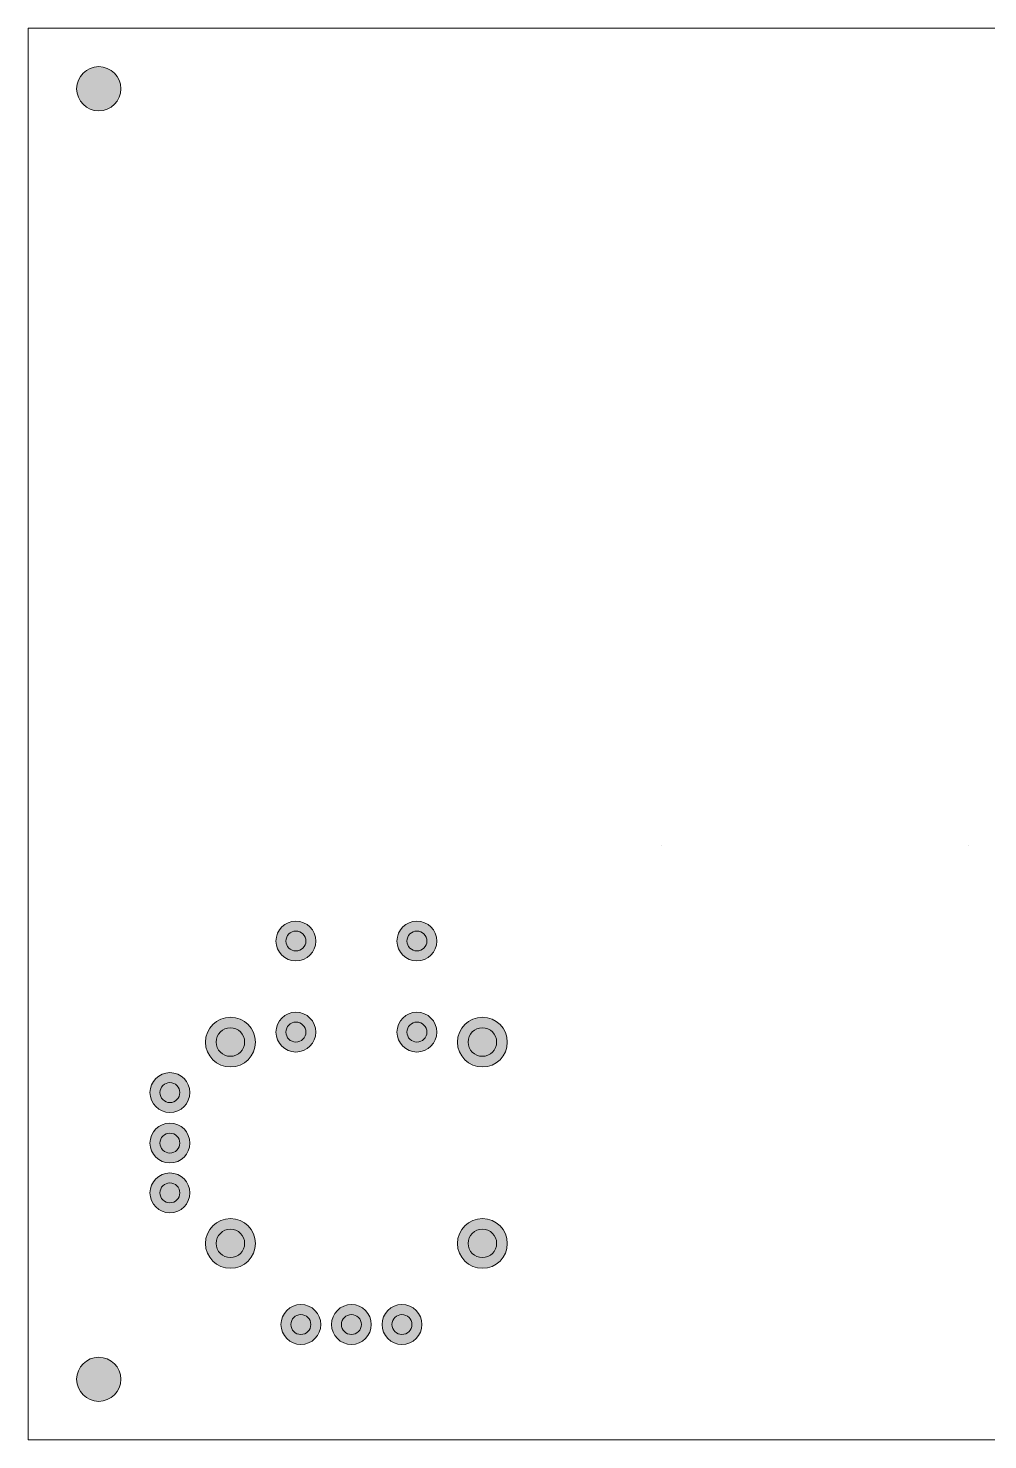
# Model space of a CAD drawing. Header units: inches. Extents: x 0 to 3.74, y 0 to 2.76.
# Drawn here: x 0 to 1.872, y 0 to 2.756 of the extents above; entities that cross this region are included whole.
import ezdxf

# ---------------------------------------------------------------- set-up
doc = ezdxf.new("R2010")
doc.units = ezdxf.units.IN
doc.header["$MEASUREMENT"] = 0
doc.layers.add('Layer 1', color=7, linetype='Continuous')

# ---------------------------------------------------------------- blocks, each defined once
blk = doc.blocks.new('block 3')
at = {"layer": 'Layer 1', "true_color": 0xffffff}
h = blk.add_hatch(color=7, dxfattribs=at)
h.dxf.hatch_style = 2
edge = h.paths.add_edge_path()
edge.add_spline(control_points=[(0.3944, 0.825), (0.4213, 0.825), (0.4431, 0.8032), (0.4431, 0.7764), (0.4431, 0.7495), (0.4213, 0.7278), (0.3944, 0.7278), (0.3676, 0.7278), (0.3458, 0.7495), (0.3458, 0.7764), (0.3458, 0.8032), (0.3676, 0.825), (0.3944, 0.825)], knot_values=[0, 0, 0, 0, 1, 1, 1, 2, 2, 2, 3, 3, 3, 4, 4, 4, 4], degree=3, periodic=1)
h = blk.add_hatch(color=7, dxfattribs=at)
h.dxf.hatch_style = 2
edge = h.paths.add_edge_path()
edge.add_spline(control_points=[(0.3944, 0.8042), (0.4098, 0.8042), (0.4222, 0.7917), (0.4222, 0.7764), (0.4222, 0.761), (0.4098, 0.7486), (0.3944, 0.7486), (0.3791, 0.7486), (0.3667, 0.761), (0.3667, 0.7764), (0.3667, 0.7917), (0.3791, 0.8042), (0.3944, 0.8042)], knot_values=[0, 0, 0, 0, 1, 1, 1, 2, 2, 2, 3, 3, 3, 4, 4, 4, 4], degree=3, periodic=1)
at = {"layer": 'Layer 1', "color": 7, "lineweight": 9, "true_color": 0xffffff}
for points in [[(0.3944, 0.825), (0.4213, 0.825), (0.4431, 0.8032), (0.4431, 0.7764), (0.4431, 0.7495), (0.4213, 0.7278), (0.3944, 0.7278), (0.3676, 0.7278), (0.3458, 0.7495), (0.3458, 0.7764), (0.3458, 0.8032), (0.3676, 0.825), (0.3944, 0.825)], [(0.3944, 0.8042), (0.4098, 0.8042), (0.4222, 0.7917), (0.4222, 0.7764), (0.4222, 0.761), (0.4098, 0.7486), (0.3944, 0.7486), (0.3791, 0.7486), (0.3667, 0.761), (0.3667, 0.7764), (0.3667, 0.7917), (0.3791, 0.8042), (0.3944, 0.8042)]]:
    blk.add_open_spline(points, degree=3, knots=[0, 0, 0, 0, 1, 1, 1, 2, 2, 2, 3, 3, 3, 4, 4, 4, 4], dxfattribs=at)
blk = doc.blocks.new('block 4')
at = {"layer": 'Layer 1', "true_color": 0xffffff}
h = blk.add_hatch(color=7, dxfattribs=at)
h.dxf.hatch_style = 2
edge = h.paths.add_edge_path()
edge.add_spline(control_points=[(0.8861, 0.825), (0.913, 0.825), (0.9347, 0.8032), (0.9347, 0.7764), (0.9347, 0.7495), (0.913, 0.7278), (0.8861, 0.7278), (0.8593, 0.7278), (0.8375, 0.7495), (0.8375, 0.7764), (0.8375, 0.8032), (0.8593, 0.825), (0.8861, 0.825)], knot_values=[0, 0, 0, 0, 1, 1, 1, 2, 2, 2, 3, 3, 3, 4, 4, 4, 4], degree=3, periodic=1)
h = blk.add_hatch(color=7, dxfattribs=at)
h.dxf.hatch_style = 2
edge = h.paths.add_edge_path()
edge.add_spline(control_points=[(0.8861, 0.8042), (0.9015, 0.8042), (0.9139, 0.7917), (0.9139, 0.7764), (0.9139, 0.761), (0.9015, 0.7486), (0.8861, 0.7486), (0.8708, 0.7486), (0.8583, 0.761), (0.8583, 0.7764), (0.8583, 0.7917), (0.8708, 0.8042), (0.8861, 0.8042)], knot_values=[0, 0, 0, 0, 1, 1, 1, 2, 2, 2, 3, 3, 3, 4, 4, 4, 4], degree=3, periodic=1)
at = {"layer": 'Layer 1', "color": 7, "lineweight": 9, "true_color": 0xffffff}
for points in [[(0.8861, 0.825), (0.913, 0.825), (0.9347, 0.8032), (0.9347, 0.7764), (0.9347, 0.7495), (0.913, 0.7278), (0.8861, 0.7278), (0.8593, 0.7278), (0.8375, 0.7495), (0.8375, 0.7764), (0.8375, 0.8032), (0.8593, 0.825), (0.8861, 0.825)], [(0.8861, 0.8042), (0.9015, 0.8042), (0.9139, 0.7917), (0.9139, 0.7764), (0.9139, 0.761), (0.9015, 0.7486), (0.8861, 0.7486), (0.8708, 0.7486), (0.8583, 0.761), (0.8583, 0.7764), (0.8583, 0.7917), (0.8708, 0.8042), (0.8861, 0.8042)]]:
    blk.add_open_spline(points, degree=3, knots=[0, 0, 0, 0, 1, 1, 1, 2, 2, 2, 3, 3, 3, 4, 4, 4, 4], dxfattribs=at)
blk = doc.blocks.new('block 5')
at = {"layer": 'Layer 1', "true_color": 0xffffff}
h = blk.add_hatch(color=7, dxfattribs=at)
h.dxf.hatch_style = 2
edge = h.paths.add_edge_path()
edge.add_spline(control_points=[(0.8861, 0.4319), (0.913, 0.4319), (0.9347, 0.4102), (0.9347, 0.3833), (0.9347, 0.3565), (0.913, 0.3347), (0.8861, 0.3347), (0.8593, 0.3347), (0.8375, 0.3565), (0.8375, 0.3833), (0.8375, 0.4102), (0.8593, 0.4319), (0.8861, 0.4319)], knot_values=[0, 0, 0, 0, 1, 1, 1, 2, 2, 2, 3, 3, 3, 4, 4, 4, 4], degree=3, periodic=1)
h = blk.add_hatch(color=7, dxfattribs=at)
h.dxf.hatch_style = 2
edge = h.paths.add_edge_path()
edge.add_spline(control_points=[(0.8861, 0.4111), (0.9015, 0.4111), (0.9139, 0.3987), (0.9139, 0.3833), (0.9139, 0.368), (0.9015, 0.3556), (0.8861, 0.3556), (0.8708, 0.3556), (0.8583, 0.368), (0.8583, 0.3833), (0.8583, 0.3987), (0.8708, 0.4111), (0.8861, 0.4111)], knot_values=[0, 0, 0, 0, 1, 1, 1, 2, 2, 2, 3, 3, 3, 4, 4, 4, 4], degree=3, periodic=1)
at = {"layer": 'Layer 1', "color": 7, "lineweight": 9, "true_color": 0xffffff}
for points in [[(0.8861, 0.4319), (0.913, 0.4319), (0.9347, 0.4102), (0.9347, 0.3833), (0.9347, 0.3565), (0.913, 0.3347), (0.8861, 0.3347), (0.8593, 0.3347), (0.8375, 0.3565), (0.8375, 0.3833), (0.8375, 0.4102), (0.8593, 0.4319), (0.8861, 0.4319)], [(0.8861, 0.4111), (0.9015, 0.4111), (0.9139, 0.3987), (0.9139, 0.3833), (0.9139, 0.368), (0.9015, 0.3556), (0.8861, 0.3556), (0.8708, 0.3556), (0.8583, 0.368), (0.8583, 0.3833), (0.8583, 0.3987), (0.8708, 0.4111), (0.8861, 0.4111)]]:
    blk.add_open_spline(points, degree=3, knots=[0, 0, 0, 0, 1, 1, 1, 2, 2, 2, 3, 3, 3, 4, 4, 4, 4], dxfattribs=at)
blk = doc.blocks.new('block 6')
at = {"layer": 'Layer 1', "true_color": 0xffffff}
h = blk.add_hatch(color=7, dxfattribs=at)
h.dxf.hatch_style = 2
edge = h.paths.add_edge_path()
edge.add_spline(control_points=[(0.3944, 0.4319), (0.4213, 0.4319), (0.4431, 0.4102), (0.4431, 0.3833), (0.4431, 0.3565), (0.4213, 0.3347), (0.3944, 0.3347), (0.3676, 0.3347), (0.3458, 0.3565), (0.3458, 0.3833), (0.3458, 0.4102), (0.3676, 0.4319), (0.3944, 0.4319)], knot_values=[0, 0, 0, 0, 1, 1, 1, 2, 2, 2, 3, 3, 3, 4, 4, 4, 4], degree=3, periodic=1)
h = blk.add_hatch(color=7, dxfattribs=at)
h.dxf.hatch_style = 2
edge = h.paths.add_edge_path()
edge.add_spline(control_points=[(0.3944, 0.4111), (0.4098, 0.4111), (0.4222, 0.3987), (0.4222, 0.3833), (0.4222, 0.368), (0.4098, 0.3556), (0.3944, 0.3556), (0.3791, 0.3556), (0.3667, 0.368), (0.3667, 0.3833), (0.3667, 0.3987), (0.3791, 0.4111), (0.3944, 0.4111)], knot_values=[0, 0, 0, 0, 1, 1, 1, 2, 2, 2, 3, 3, 3, 4, 4, 4, 4], degree=3, periodic=1)
at = {"layer": 'Layer 1', "color": 7, "lineweight": 9, "true_color": 0xffffff}
for points in [[(0.3944, 0.4319), (0.4213, 0.4319), (0.4431, 0.4102), (0.4431, 0.3833), (0.4431, 0.3565), (0.4213, 0.3347), (0.3944, 0.3347), (0.3676, 0.3347), (0.3458, 0.3565), (0.3458, 0.3833), (0.3458, 0.4102), (0.3676, 0.4319), (0.3944, 0.4319)], [(0.3944, 0.4111), (0.4098, 0.4111), (0.4222, 0.3987), (0.4222, 0.3833), (0.4222, 0.368), (0.4098, 0.3556), (0.3944, 0.3556), (0.3791, 0.3556), (0.3667, 0.368), (0.3667, 0.3833), (0.3667, 0.3987), (0.3791, 0.4111), (0.3944, 0.4111)]]:
    blk.add_open_spline(points, degree=3, knots=[0, 0, 0, 0, 1, 1, 1, 2, 2, 2, 3, 3, 3, 4, 4, 4, 4], dxfattribs=at)
blk = doc.blocks.new('block 7')
at = {"layer": 'Layer 1', "true_color": 0xffffff}
h = blk.add_hatch(color=7, dxfattribs=at)
h.dxf.hatch_style = 2
edge = h.paths.add_edge_path()
edge.add_spline(control_points=[(0.7292, 0.2639), (0.7506, 0.2639), (0.7681, 0.2465), (0.7681, 0.225), (0.7681, 0.2035), (0.7506, 0.1861), (0.7292, 0.1861), (0.7077, 0.1861), (0.6903, 0.2035), (0.6903, 0.225), (0.6903, 0.2465), (0.7077, 0.2639), (0.7292, 0.2639)], knot_values=[0, 0, 0, 0, 1, 1, 1, 2, 2, 2, 3, 3, 3, 4, 4, 4, 4], degree=3, periodic=1)
h = blk.add_hatch(color=7, dxfattribs=at)
h.dxf.hatch_style = 2
edge = h.paths.add_edge_path()
edge.add_spline(control_points=[(0.7292, 0.2444), (0.7399, 0.2444), (0.7486, 0.2357), (0.7486, 0.225), (0.7486, 0.2143), (0.7399, 0.2056), (0.7292, 0.2056), (0.7184, 0.2056), (0.7097, 0.2143), (0.7097, 0.225), (0.7097, 0.2357), (0.7184, 0.2444), (0.7292, 0.2444)], knot_values=[0, 0, 0, 0, 1, 1, 1, 2, 2, 2, 3, 3, 3, 4, 4, 4, 4], degree=3, periodic=1)
at = {"layer": 'Layer 1', "color": 7, "lineweight": 9, "true_color": 0xffffff}
for points in [[(0.7292, 0.2639), (0.7506, 0.2639), (0.7681, 0.2465), (0.7681, 0.225), (0.7681, 0.2035), (0.7506, 0.1861), (0.7292, 0.1861), (0.7077, 0.1861), (0.6903, 0.2035), (0.6903, 0.225), (0.6903, 0.2465), (0.7077, 0.2639), (0.7292, 0.2639)], [(0.7292, 0.2444), (0.7399, 0.2444), (0.7486, 0.2357), (0.7486, 0.225), (0.7486, 0.2143), (0.7399, 0.2056), (0.7292, 0.2056), (0.7184, 0.2056), (0.7097, 0.2143), (0.7097, 0.225), (0.7097, 0.2357), (0.7184, 0.2444), (0.7292, 0.2444)]]:
    blk.add_open_spline(points, degree=3, knots=[0, 0, 0, 0, 1, 1, 1, 2, 2, 2, 3, 3, 3, 4, 4, 4, 4], dxfattribs=at)
blk = doc.blocks.new('block 8')
at = {"layer": 'Layer 1', "true_color": 0xffffff}
h = blk.add_hatch(color=7, dxfattribs=at)
h.dxf.hatch_style = 2
edge = h.paths.add_edge_path()
edge.add_spline(control_points=[(0.6306, 0.2639), (0.652, 0.2639), (0.6694, 0.2465), (0.6694, 0.225), (0.6694, 0.2035), (0.652, 0.1861), (0.6306, 0.1861), (0.6091, 0.1861), (0.5917, 0.2035), (0.5917, 0.225), (0.5917, 0.2465), (0.6091, 0.2639), (0.6306, 0.2639)], knot_values=[0, 0, 0, 0, 1, 1, 1, 2, 2, 2, 3, 3, 3, 4, 4, 4, 4], degree=3, periodic=1)
h = blk.add_hatch(color=7, dxfattribs=at)
h.dxf.hatch_style = 2
edge = h.paths.add_edge_path()
edge.add_spline(control_points=[(0.6306, 0.2444), (0.6413, 0.2444), (0.65, 0.2357), (0.65, 0.225), (0.65, 0.2143), (0.6413, 0.2056), (0.6306, 0.2056), (0.6198, 0.2056), (0.6111, 0.2143), (0.6111, 0.225), (0.6111, 0.2357), (0.6198, 0.2444), (0.6306, 0.2444)], knot_values=[0, 0, 0, 0, 1, 1, 1, 2, 2, 2, 3, 3, 3, 4, 4, 4, 4], degree=3, periodic=1)
at = {"layer": 'Layer 1', "color": 7, "lineweight": 9, "true_color": 0xffffff}
for points in [[(0.6306, 0.2639), (0.652, 0.2639), (0.6694, 0.2465), (0.6694, 0.225), (0.6694, 0.2035), (0.652, 0.1861), (0.6306, 0.1861), (0.6091, 0.1861), (0.5917, 0.2035), (0.5917, 0.225), (0.5917, 0.2465), (0.6091, 0.2639), (0.6306, 0.2639)], [(0.6306, 0.2444), (0.6413, 0.2444), (0.65, 0.2357), (0.65, 0.225), (0.65, 0.2143), (0.6413, 0.2056), (0.6306, 0.2056), (0.6198, 0.2056), (0.6111, 0.2143), (0.6111, 0.225), (0.6111, 0.2357), (0.6198, 0.2444), (0.6306, 0.2444)]]:
    blk.add_open_spline(points, degree=3, knots=[0, 0, 0, 0, 1, 1, 1, 2, 2, 2, 3, 3, 3, 4, 4, 4, 4], dxfattribs=at)
blk = doc.blocks.new('block 9')
at = {"layer": 'Layer 1', "true_color": 0xffffff}
h = blk.add_hatch(color=7, dxfattribs=at)
h.dxf.hatch_style = 2
edge = h.paths.add_edge_path()
edge.add_spline(control_points=[(0.5319, 0.2639), (0.5534, 0.2639), (0.5708, 0.2465), (0.5708, 0.225), (0.5708, 0.2035), (0.5534, 0.1861), (0.5319, 0.1861), (0.5105, 0.1861), (0.4931, 0.2035), (0.4931, 0.225), (0.4931, 0.2465), (0.5105, 0.2639), (0.5319, 0.2639)], knot_values=[0, 0, 0, 0, 1, 1, 1, 2, 2, 2, 3, 3, 3, 4, 4, 4, 4], degree=3, periodic=1)
h = blk.add_hatch(color=7, dxfattribs=at)
h.dxf.hatch_style = 2
edge = h.paths.add_edge_path()
edge.add_spline(control_points=[(0.5319, 0.2444), (0.5427, 0.2444), (0.5514, 0.2357), (0.5514, 0.225), (0.5514, 0.2143), (0.5427, 0.2056), (0.5319, 0.2056), (0.5212, 0.2056), (0.5125, 0.2143), (0.5125, 0.225), (0.5125, 0.2357), (0.5212, 0.2444), (0.5319, 0.2444)], knot_values=[0, 0, 0, 0, 1, 1, 1, 2, 2, 2, 3, 3, 3, 4, 4, 4, 4], degree=3, periodic=1)
at = {"layer": 'Layer 1', "color": 7, "lineweight": 9, "true_color": 0xffffff}
for points in [[(0.5319, 0.2639), (0.5534, 0.2639), (0.5708, 0.2465), (0.5708, 0.225), (0.5708, 0.2035), (0.5534, 0.1861), (0.5319, 0.1861), (0.5105, 0.1861), (0.4931, 0.2035), (0.4931, 0.225), (0.4931, 0.2465), (0.5105, 0.2639), (0.5319, 0.2639)], [(0.5319, 0.2444), (0.5427, 0.2444), (0.5514, 0.2357), (0.5514, 0.225), (0.5514, 0.2143), (0.5427, 0.2056), (0.5319, 0.2056), (0.5212, 0.2056), (0.5125, 0.2143), (0.5125, 0.225), (0.5125, 0.2357), (0.5212, 0.2444), (0.5319, 0.2444)]]:
    blk.add_open_spline(points, degree=3, knots=[0, 0, 0, 0, 1, 1, 1, 2, 2, 2, 3, 3, 3, 4, 4, 4, 4], dxfattribs=at)
blk = doc.blocks.new('block 10')
at = {"layer": 'Layer 1', "true_color": 0xffffff}
h = blk.add_hatch(color=7, dxfattribs=at)
h.dxf.hatch_style = 2
edge = h.paths.add_edge_path()
edge.add_spline(control_points=[(0.2764, 0.6181), (0.2979, 0.6181), (0.3153, 0.6006), (0.3153, 0.5792), (0.3153, 0.5577), (0.2979, 0.5403), (0.2764, 0.5403), (0.2549, 0.5403), (0.2375, 0.5577), (0.2375, 0.5792), (0.2375, 0.6006), (0.2549, 0.6181), (0.2764, 0.6181)], knot_values=[0, 0, 0, 0, 1, 1, 1, 2, 2, 2, 3, 3, 3, 4, 4, 4, 4], degree=3, periodic=1)
h = blk.add_hatch(color=7, dxfattribs=at)
h.dxf.hatch_style = 2
edge = h.paths.add_edge_path()
edge.add_spline(control_points=[(0.2764, 0.5986), (0.2871, 0.5986), (0.2958, 0.5899), (0.2958, 0.5792), (0.2958, 0.5684), (0.2871, 0.5597), (0.2764, 0.5597), (0.2657, 0.5597), (0.2569, 0.5684), (0.2569, 0.5792), (0.2569, 0.5899), (0.2657, 0.5986), (0.2764, 0.5986)], knot_values=[0, 0, 0, 0, 1, 1, 1, 2, 2, 2, 3, 3, 3, 4, 4, 4, 4], degree=3, periodic=1)
at = {"layer": 'Layer 1', "color": 7, "lineweight": 9, "true_color": 0xffffff}
for points in [[(0.2764, 0.6181), (0.2979, 0.6181), (0.3153, 0.6006), (0.3153, 0.5792), (0.3153, 0.5577), (0.2979, 0.5403), (0.2764, 0.5403), (0.2549, 0.5403), (0.2375, 0.5577), (0.2375, 0.5792), (0.2375, 0.6006), (0.2549, 0.6181), (0.2764, 0.6181)], [(0.2764, 0.5986), (0.2871, 0.5986), (0.2958, 0.5899), (0.2958, 0.5792), (0.2958, 0.5684), (0.2871, 0.5597), (0.2764, 0.5597), (0.2657, 0.5597), (0.2569, 0.5684), (0.2569, 0.5792), (0.2569, 0.5899), (0.2657, 0.5986), (0.2764, 0.5986)]]:
    blk.add_open_spline(points, degree=3, knots=[0, 0, 0, 0, 1, 1, 1, 2, 2, 2, 3, 3, 3, 4, 4, 4, 4], dxfattribs=at)
blk = doc.blocks.new('block 11')
at = {"layer": 'Layer 1', "true_color": 0xffffff}
h = blk.add_hatch(color=7, dxfattribs=at)
h.dxf.hatch_style = 2
edge = h.paths.add_edge_path()
edge.add_spline(control_points=[(0.2764, 0.5208), (0.2979, 0.5208), (0.3153, 0.5034), (0.3153, 0.4819), (0.3153, 0.4605), (0.2979, 0.4431), (0.2764, 0.4431), (0.2549, 0.4431), (0.2375, 0.4605), (0.2375, 0.4819), (0.2375, 0.5034), (0.2549, 0.5208), (0.2764, 0.5208)], knot_values=[0, 0, 0, 0, 1, 1, 1, 2, 2, 2, 3, 3, 3, 4, 4, 4, 4], degree=3, periodic=1)
h = blk.add_hatch(color=7, dxfattribs=at)
h.dxf.hatch_style = 2
edge = h.paths.add_edge_path()
edge.add_spline(control_points=[(0.2764, 0.5014), (0.2871, 0.5014), (0.2958, 0.4927), (0.2958, 0.4819), (0.2958, 0.4712), (0.2871, 0.4625), (0.2764, 0.4625), (0.2657, 0.4625), (0.2569, 0.4712), (0.2569, 0.4819), (0.2569, 0.4927), (0.2657, 0.5014), (0.2764, 0.5014)], knot_values=[0, 0, 0, 0, 1, 1, 1, 2, 2, 2, 3, 3, 3, 4, 4, 4, 4], degree=3, periodic=1)
at = {"layer": 'Layer 1', "color": 7, "lineweight": 9, "true_color": 0xffffff}
for points in [[(0.2764, 0.5208), (0.2979, 0.5208), (0.3153, 0.5034), (0.3153, 0.4819), (0.3153, 0.4605), (0.2979, 0.4431), (0.2764, 0.4431), (0.2549, 0.4431), (0.2375, 0.4605), (0.2375, 0.4819), (0.2375, 0.5034), (0.2549, 0.5208), (0.2764, 0.5208)], [(0.2764, 0.5014), (0.2871, 0.5014), (0.2958, 0.4927), (0.2958, 0.4819), (0.2958, 0.4712), (0.2871, 0.4625), (0.2764, 0.4625), (0.2657, 0.4625), (0.2569, 0.4712), (0.2569, 0.4819), (0.2569, 0.4927), (0.2657, 0.5014), (0.2764, 0.5014)]]:
    blk.add_open_spline(points, degree=3, knots=[0, 0, 0, 0, 1, 1, 1, 2, 2, 2, 3, 3, 3, 4, 4, 4, 4], dxfattribs=at)
blk = doc.blocks.new('block 12')
at = {"layer": 'Layer 1', "true_color": 0xffffff}
h = blk.add_hatch(color=7, dxfattribs=at)
h.dxf.hatch_style = 2
edge = h.paths.add_edge_path()
edge.add_spline(control_points=[(0.2764, 0.7167), (0.2979, 0.7167), (0.3153, 0.6993), (0.3153, 0.6778), (0.3153, 0.6563), (0.2979, 0.6389), (0.2764, 0.6389), (0.2549, 0.6389), (0.2375, 0.6563), (0.2375, 0.6778), (0.2375, 0.6993), (0.2549, 0.7167), (0.2764, 0.7167)], knot_values=[0, 0, 0, 0, 1, 1, 1, 2, 2, 2, 3, 3, 3, 4, 4, 4, 4], degree=3, periodic=1)
h = blk.add_hatch(color=7, dxfattribs=at)
h.dxf.hatch_style = 2
edge = h.paths.add_edge_path()
edge.add_spline(control_points=[(0.2764, 0.6972), (0.2871, 0.6972), (0.2958, 0.6885), (0.2958, 0.6778), (0.2958, 0.667), (0.2871, 0.6583), (0.2764, 0.6583), (0.2657, 0.6583), (0.2569, 0.667), (0.2569, 0.6778), (0.2569, 0.6885), (0.2657, 0.6972), (0.2764, 0.6972)], knot_values=[0, 0, 0, 0, 1, 1, 1, 2, 2, 2, 3, 3, 3, 4, 4, 4, 4], degree=3, periodic=1)
at = {"layer": 'Layer 1', "color": 7, "lineweight": 9, "true_color": 0xffffff}
for points in [[(0.2764, 0.7167), (0.2979, 0.7167), (0.3153, 0.6993), (0.3153, 0.6778), (0.3153, 0.6563), (0.2979, 0.6389), (0.2764, 0.6389), (0.2549, 0.6389), (0.2375, 0.6563), (0.2375, 0.6778), (0.2375, 0.6993), (0.2549, 0.7167), (0.2764, 0.7167)], [(0.2764, 0.6972), (0.2871, 0.6972), (0.2958, 0.6885), (0.2958, 0.6778), (0.2958, 0.667), (0.2871, 0.6583), (0.2764, 0.6583), (0.2657, 0.6583), (0.2569, 0.667), (0.2569, 0.6778), (0.2569, 0.6885), (0.2657, 0.6972), (0.2764, 0.6972)]]:
    blk.add_open_spline(points, degree=3, knots=[0, 0, 0, 0, 1, 1, 1, 2, 2, 2, 3, 3, 3, 4, 4, 4, 4], dxfattribs=at)
blk = doc.blocks.new('block 13')
at = {"layer": 'Layer 1', "true_color": 0xffffff}
h = blk.add_hatch(color=7, dxfattribs=at)
h.dxf.hatch_style = 2
edge = h.paths.add_edge_path()
edge.add_spline(control_points=[(0.7583, 0.8347), (0.7798, 0.8347), (0.7972, 0.8173), (0.7972, 0.7958), (0.7972, 0.7744), (0.7798, 0.7569), (0.7583, 0.7569), (0.7369, 0.7569), (0.7194, 0.7744), (0.7194, 0.7958), (0.7194, 0.8173), (0.7369, 0.8347), (0.7583, 0.8347)], knot_values=[0, 0, 0, 0, 1, 1, 1, 2, 2, 2, 3, 3, 3, 4, 4, 4, 4], degree=3, periodic=1)
h = blk.add_hatch(color=7, dxfattribs=at)
h.dxf.hatch_style = 2
edge = h.paths.add_edge_path()
edge.add_spline(control_points=[(0.7583, 0.8153), (0.7691, 0.8153), (0.7778, 0.8066), (0.7778, 0.7958), (0.7778, 0.7851), (0.7691, 0.7764), (0.7583, 0.7764), (0.7476, 0.7764), (0.7389, 0.7851), (0.7389, 0.7958), (0.7389, 0.8066), (0.7476, 0.8153), (0.7583, 0.8153)], knot_values=[0, 0, 0, 0, 1, 1, 1, 2, 2, 2, 3, 3, 3, 4, 4, 4, 4], degree=3, periodic=1)
at = {"layer": 'Layer 1', "color": 7, "lineweight": 9, "true_color": 0xffffff}
for points in [[(0.7583, 0.8347), (0.7798, 0.8347), (0.7972, 0.8173), (0.7972, 0.7958), (0.7972, 0.7744), (0.7798, 0.7569), (0.7583, 0.7569), (0.7369, 0.7569), (0.7194, 0.7744), (0.7194, 0.7958), (0.7194, 0.8173), (0.7369, 0.8347), (0.7583, 0.8347)], [(0.7583, 0.8153), (0.7691, 0.8153), (0.7778, 0.8066), (0.7778, 0.7958), (0.7778, 0.7851), (0.7691, 0.7764), (0.7583, 0.7764), (0.7476, 0.7764), (0.7389, 0.7851), (0.7389, 0.7958), (0.7389, 0.8066), (0.7476, 0.8153), (0.7583, 0.8153)]]:
    blk.add_open_spline(points, degree=3, knots=[0, 0, 0, 0, 1, 1, 1, 2, 2, 2, 3, 3, 3, 4, 4, 4, 4], dxfattribs=at)
blk = doc.blocks.new('block 14')
at = {"layer": 'Layer 1', "true_color": 0xffffff}
h = blk.add_hatch(color=7, dxfattribs=at)
h.dxf.hatch_style = 2
edge = h.paths.add_edge_path()
edge.add_spline(control_points=[(0.5222, 0.8347), (0.5437, 0.8347), (0.5611, 0.8173), (0.5611, 0.7958), (0.5611, 0.7744), (0.5437, 0.7569), (0.5222, 0.7569), (0.5007, 0.7569), (0.4833, 0.7744), (0.4833, 0.7958), (0.4833, 0.8173), (0.5007, 0.8347), (0.5222, 0.8347)], knot_values=[0, 0, 0, 0, 1, 1, 1, 2, 2, 2, 3, 3, 3, 4, 4, 4, 4], degree=3, periodic=1)
h = blk.add_hatch(color=7, dxfattribs=at)
h.dxf.hatch_style = 2
edge = h.paths.add_edge_path()
edge.add_spline(control_points=[(0.5222, 0.8153), (0.533, 0.8153), (0.5417, 0.8066), (0.5417, 0.7958), (0.5417, 0.7851), (0.533, 0.7764), (0.5222, 0.7764), (0.5115, 0.7764), (0.5028, 0.7851), (0.5028, 0.7958), (0.5028, 0.8066), (0.5115, 0.8153), (0.5222, 0.8153)], knot_values=[0, 0, 0, 0, 1, 1, 1, 2, 2, 2, 3, 3, 3, 4, 4, 4, 4], degree=3, periodic=1)
at = {"layer": 'Layer 1', "color": 7, "lineweight": 9, "true_color": 0xffffff}
for points in [[(0.5222, 0.8347), (0.5437, 0.8347), (0.5611, 0.8173), (0.5611, 0.7958), (0.5611, 0.7744), (0.5437, 0.7569), (0.5222, 0.7569), (0.5007, 0.7569), (0.4833, 0.7744), (0.4833, 0.7958), (0.4833, 0.8173), (0.5007, 0.8347), (0.5222, 0.8347)], [(0.5222, 0.8153), (0.533, 0.8153), (0.5417, 0.8066), (0.5417, 0.7958), (0.5417, 0.7851), (0.533, 0.7764), (0.5222, 0.7764), (0.5115, 0.7764), (0.5028, 0.7851), (0.5028, 0.7958), (0.5028, 0.8066), (0.5115, 0.8153), (0.5222, 0.8153)]]:
    blk.add_open_spline(points, degree=3, knots=[0, 0, 0, 0, 1, 1, 1, 2, 2, 2, 3, 3, 3, 4, 4, 4, 4], dxfattribs=at)
blk = doc.blocks.new('block 15')
at = {"layer": 'Layer 1', "true_color": 0xffffff}
h = blk.add_hatch(color=7, dxfattribs=at)
h.dxf.hatch_style = 2
edge = h.paths.add_edge_path()
edge.add_spline(control_points=[(0.5222, 1.0125), (0.5437, 1.0125), (0.5611, 0.9951), (0.5611, 0.9736), (0.5611, 0.9521), (0.5437, 0.9347), (0.5222, 0.9347), (0.5007, 0.9347), (0.4833, 0.9521), (0.4833, 0.9736), (0.4833, 0.9951), (0.5007, 1.0125), (0.5222, 1.0125)], knot_values=[0, 0, 0, 0, 1, 1, 1, 2, 2, 2, 3, 3, 3, 4, 4, 4, 4], degree=3, periodic=1)
h = blk.add_hatch(color=7, dxfattribs=at)
h.dxf.hatch_style = 2
edge = h.paths.add_edge_path()
edge.add_spline(control_points=[(0.5222, 0.9931), (0.533, 0.9931), (0.5417, 0.9843), (0.5417, 0.9736), (0.5417, 0.9629), (0.533, 0.9542), (0.5222, 0.9542), (0.5115, 0.9542), (0.5028, 0.9629), (0.5028, 0.9736), (0.5028, 0.9843), (0.5115, 0.9931), (0.5222, 0.9931)], knot_values=[0, 0, 0, 0, 1, 1, 1, 2, 2, 2, 3, 3, 3, 4, 4, 4, 4], degree=3, periodic=1)
at = {"layer": 'Layer 1', "color": 7, "lineweight": 9, "true_color": 0xffffff}
for points in [[(0.5222, 1.0125), (0.5437, 1.0125), (0.5611, 0.9951), (0.5611, 0.9736), (0.5611, 0.9521), (0.5437, 0.9347), (0.5222, 0.9347), (0.5007, 0.9347), (0.4833, 0.9521), (0.4833, 0.9736), (0.4833, 0.9951), (0.5007, 1.0125), (0.5222, 1.0125)], [(0.5222, 0.9931), (0.533, 0.9931), (0.5417, 0.9843), (0.5417, 0.9736), (0.5417, 0.9629), (0.533, 0.9542), (0.5222, 0.9542), (0.5115, 0.9542), (0.5028, 0.9629), (0.5028, 0.9736), (0.5028, 0.9843), (0.5115, 0.9931), (0.5222, 0.9931)]]:
    blk.add_open_spline(points, degree=3, knots=[0, 0, 0, 0, 1, 1, 1, 2, 2, 2, 3, 3, 3, 4, 4, 4, 4], dxfattribs=at)
blk = doc.blocks.new('block 16')
at = {"layer": 'Layer 1', "true_color": 0xffffff}
h = blk.add_hatch(color=7, dxfattribs=at)
h.dxf.hatch_style = 2
edge = h.paths.add_edge_path()
edge.add_spline(control_points=[(0.7583, 1.0125), (0.7798, 1.0125), (0.7972, 0.9951), (0.7972, 0.9736), (0.7972, 0.9521), (0.7798, 0.9347), (0.7583, 0.9347), (0.7369, 0.9347), (0.7194, 0.9521), (0.7194, 0.9736), (0.7194, 0.9951), (0.7369, 1.0125), (0.7583, 1.0125)], knot_values=[0, 0, 0, 0, 1, 1, 1, 2, 2, 2, 3, 3, 3, 4, 4, 4, 4], degree=3, periodic=1)
h = blk.add_hatch(color=7, dxfattribs=at)
h.dxf.hatch_style = 2
edge = h.paths.add_edge_path()
edge.add_spline(control_points=[(0.7583, 0.9931), (0.7691, 0.9931), (0.7778, 0.9843), (0.7778, 0.9736), (0.7778, 0.9629), (0.7691, 0.9542), (0.7583, 0.9542), (0.7476, 0.9542), (0.7389, 0.9629), (0.7389, 0.9736), (0.7389, 0.9843), (0.7476, 0.9931), (0.7583, 0.9931)], knot_values=[0, 0, 0, 0, 1, 1, 1, 2, 2, 2, 3, 3, 3, 4, 4, 4, 4], degree=3, periodic=1)
at = {"layer": 'Layer 1', "color": 7, "lineweight": 9, "true_color": 0xffffff}
for points in [[(0.7583, 1.0125), (0.7798, 1.0125), (0.7972, 0.9951), (0.7972, 0.9736), (0.7972, 0.9521), (0.7798, 0.9347), (0.7583, 0.9347), (0.7369, 0.9347), (0.7194, 0.9521), (0.7194, 0.9736), (0.7194, 0.9951), (0.7369, 1.0125), (0.7583, 1.0125)], [(0.7583, 0.9931), (0.7691, 0.9931), (0.7778, 0.9843), (0.7778, 0.9736), (0.7778, 0.9629), (0.7691, 0.9542), (0.7583, 0.9542), (0.7476, 0.9542), (0.7389, 0.9629), (0.7389, 0.9736), (0.7389, 0.9843), (0.7476, 0.9931), (0.7583, 0.9931)]]:
    blk.add_open_spline(points, degree=3, knots=[0, 0, 0, 0, 1, 1, 1, 2, 2, 2, 3, 3, 3, 4, 4, 4, 4], dxfattribs=at)
blk = doc.blocks.new('block 31')
at = {"layer": 'Layer 1', "color": 7, "lineweight": 9, "true_color": 0xffffff}
blk.add_lwpolyline([(1.8347, 1.1597), (1.8347, 1.1597)], dxfattribs=at)
blk = doc.blocks.new('block 32')
at = {"layer": 'Layer 1', "color": 7, "lineweight": 9, "true_color": 0xffffff}
blk.add_lwpolyline([(1.2347, 1.1597), (1.2347, 1.1597)], dxfattribs=at)
blk = doc.blocks.new('block 33')
at = {"layer": 'Layer 1', "true_color": 0xffffff}
h = blk.add_hatch(color=7, dxfattribs=at)
h.dxf.hatch_style = 2
edge = h.paths.add_edge_path()
edge.add_spline(control_points=[(0.1375, 0.1611), (0.1613, 0.1611), (0.1806, 0.1418), (0.1806, 0.1181), (0.1806, 0.0943), (0.1613, 0.075), (0.1375, 0.075), (0.1137, 0.075), (0.0944, 0.0943), (0.0944, 0.1181), (0.0944, 0.1418), (0.1137, 0.1611), (0.1375, 0.1611)], knot_values=[0, 0, 0, 0, 1, 1, 1, 2, 2, 2, 3, 3, 3, 4, 4, 4, 4], degree=3, periodic=1)
at = {"layer": 'Layer 1', "color": 7, "lineweight": 9, "true_color": 0xffffff}
blk.add_open_spline([(0.1375, 0.1611), (0.1613, 0.1611), (0.1806, 0.1418), (0.1806, 0.1181), (0.1806, 0.0943), (0.1613, 0.075), (0.1375, 0.075), (0.1137, 0.075), (0.0944, 0.0943), (0.0944, 0.1181), (0.0944, 0.1418), (0.1137, 0.1611), (0.1375, 0.1611)], degree=3, knots=[0, 0, 0, 0, 1, 1, 1, 2, 2, 2, 3, 3, 3, 4, 4, 4, 4], dxfattribs=at)
blk = doc.blocks.new('block 36')
at = {"layer": 'Layer 1', "true_color": 0xffffff}
h = blk.add_hatch(color=7, dxfattribs=at)
h.dxf.hatch_style = 2
edge = h.paths.add_edge_path()
edge.add_spline(control_points=[(0.1375, 2.6806), (0.1613, 2.6806), (0.1806, 2.6613), (0.1806, 2.6375), (0.1806, 2.6137), (0.1613, 2.5944), (0.1375, 2.5944), (0.1137, 2.5944), (0.0944, 2.6137), (0.0944, 2.6375), (0.0944, 2.6613), (0.1137, 2.6806), (0.1375, 2.6806)], knot_values=[0, 0, 0, 0, 1, 1, 1, 2, 2, 2, 3, 3, 3, 4, 4, 4, 4], degree=3, periodic=1)
at = {"layer": 'Layer 1', "color": 7, "lineweight": 9, "true_color": 0xffffff}
blk.add_open_spline([(0.1375, 2.6806), (0.1613, 2.6806), (0.1806, 2.6613), (0.1806, 2.6375), (0.1806, 2.6137), (0.1613, 2.5944), (0.1375, 2.5944), (0.1137, 2.5944), (0.0944, 2.6137), (0.0944, 2.6375), (0.0944, 2.6613), (0.1137, 2.6806), (0.1375, 2.6806)], degree=3, knots=[0, 0, 0, 0, 1, 1, 1, 2, 2, 2, 3, 3, 3, 4, 4, 4, 4], dxfattribs=at)

msp = doc.modelspace()

# ---------------------------------------------------------------- linework, layer by layer
at = {"layer": 'Layer 1', "color": 7, "lineweight": 9, "true_color": 0xffffff}
msp.add_lwpolyline([(0, 2.7556), (0, 0), (3.7403, 0), (3.7403, 2.7556), (0, 2.7556)], dxfattribs=at)

# ---------------------------------------------------------------- block references
at = {"layer": 'Layer 1'}
for name in ['block 36', 'block 32', 'block 31', 'block 15', 'block 16', 'block 14', 'block 13', 'block 3', 'block 4', 'block 12', 'block 10', 'block 11', 'block 6', 'block 5', 'block 9', 'block 8', 'block 7', 'block 33']:
    msp.add_blockref(name, (0, 0), dxfattribs=at)

doc.saveas('drawing.dxf')
